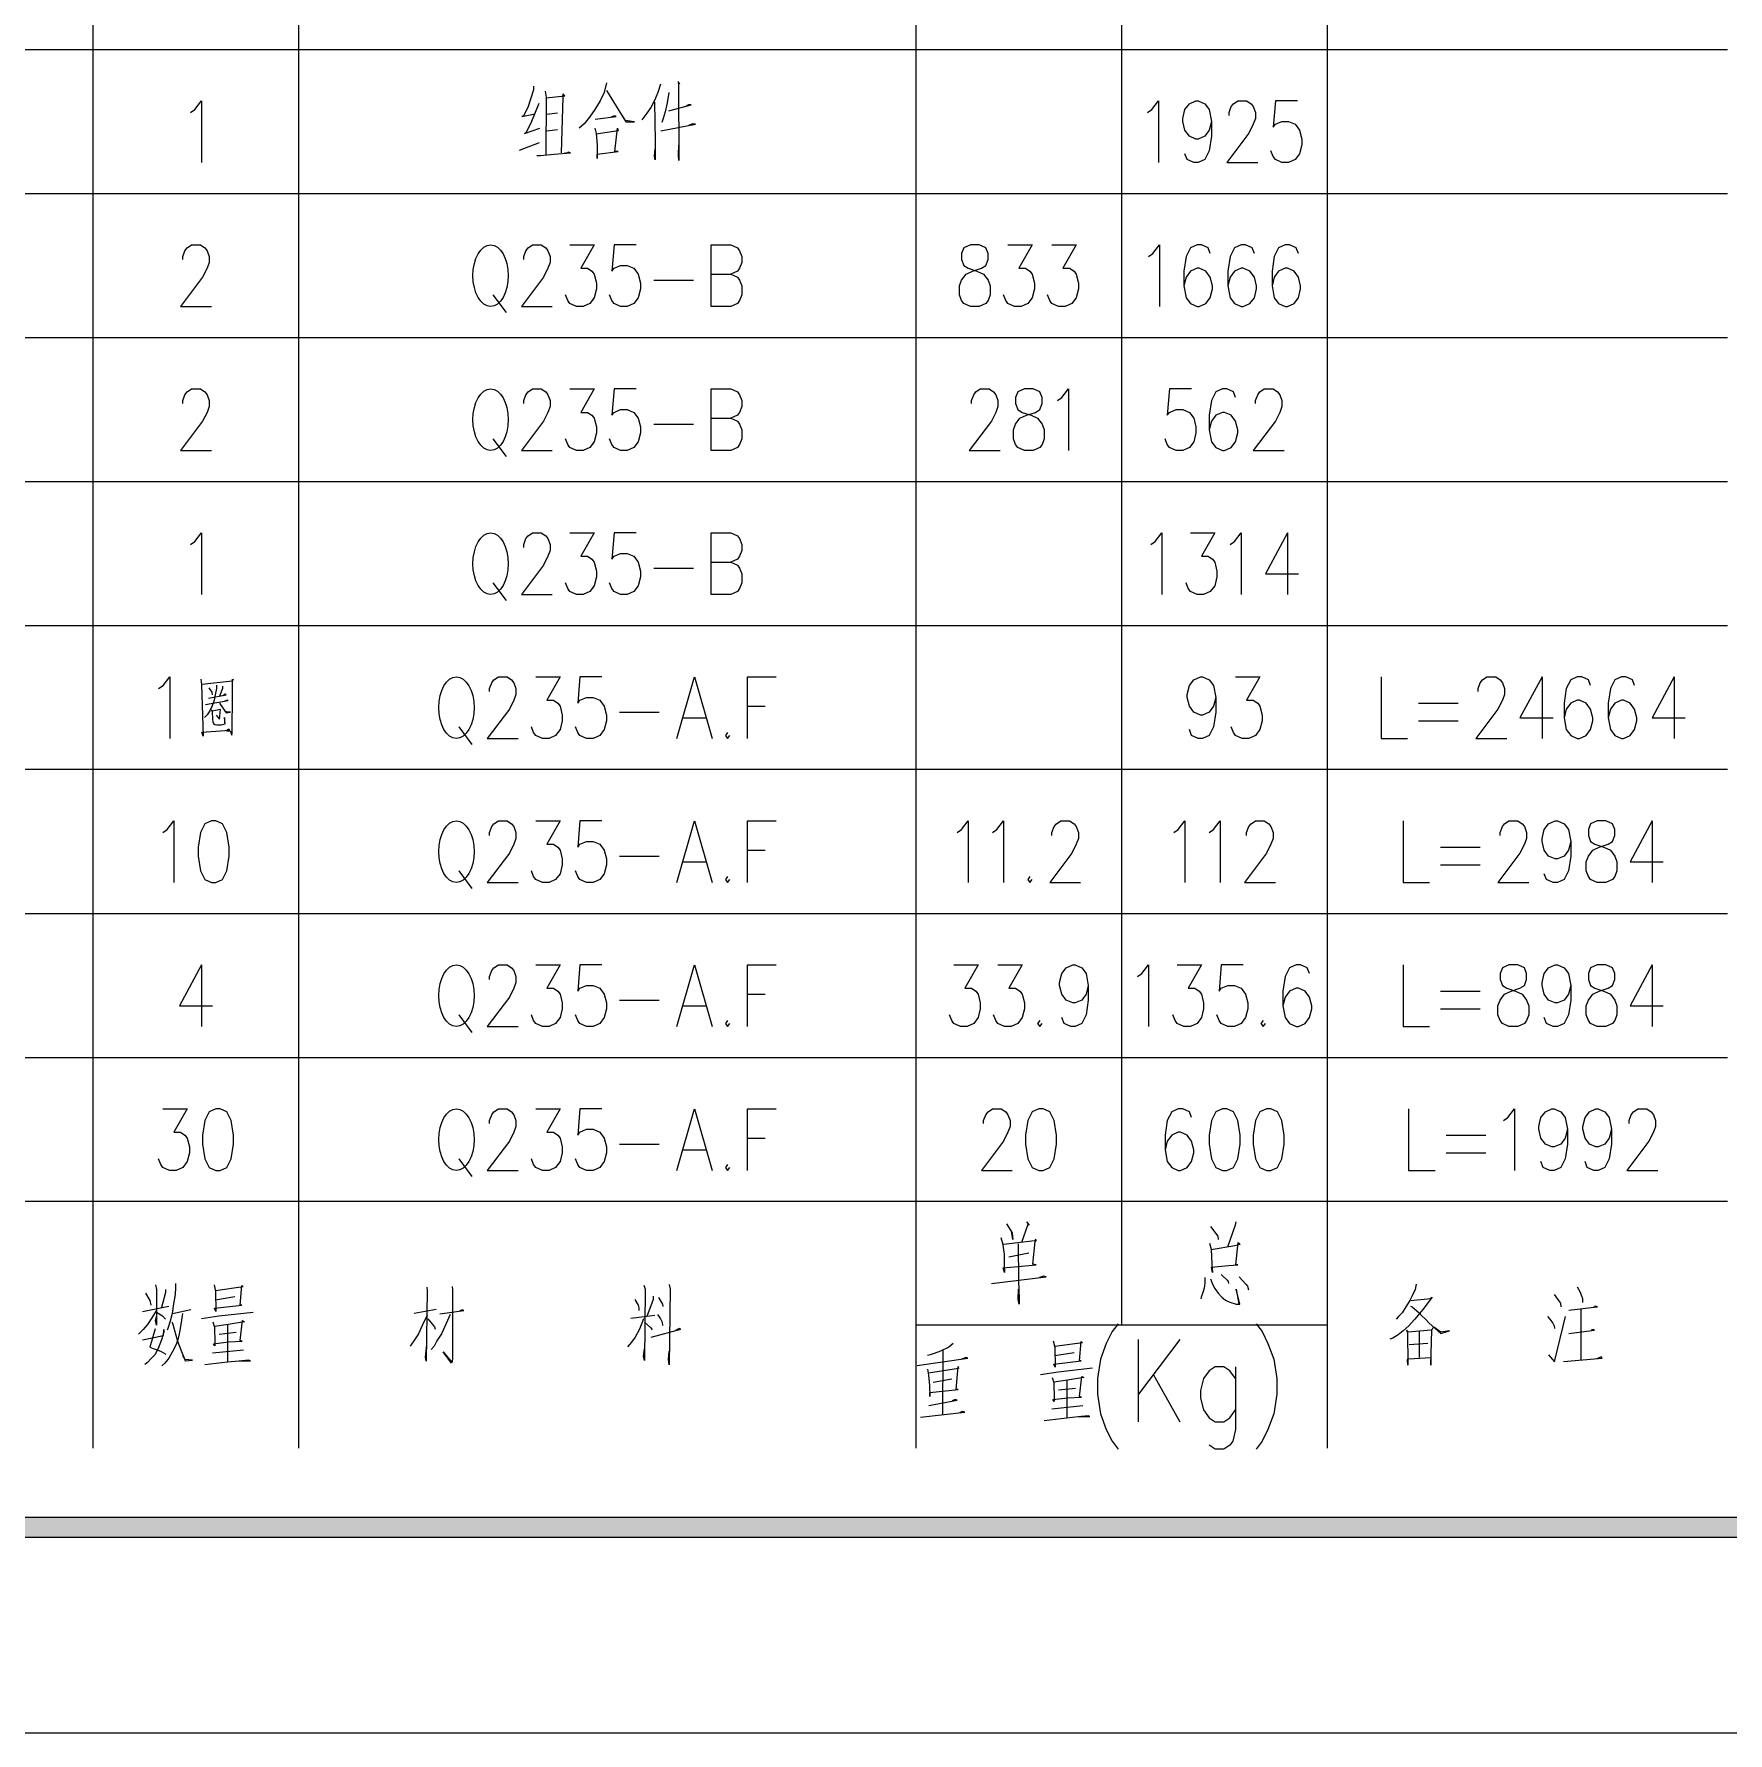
# Model space of a CAD drawing. Header units: millimetres. Extents: x 0 to 829, y 0 to 586.
# Drawn here: x 688.3 to 769.4, y 0 to 81.4 of the extents above; entities that cross this region are included whole.
import ezdxf

# ---------------------------------------------------------------- set-up
doc = ezdxf.new("R2010")
doc.units = ezdxf.units.MM

msp = doc.modelspace()

# ---------------------------------------------------------------- hatches: boundary and pattern name
h = msp.add_hatch(color=0)
h.dxf.hatch_style = 2
h.paths.add_polyline_path([(24.154694, 9.36625), (25.142472, 10.3505), (818.80075, 10.3505), (819.788528, 9.36625)])

# ---------------------------------------------------------------- linework, layer by layer
at = {"color": 0, "lineweight": 0}
for points in [[(0, 0), (0, 585.632278), (829.154778, 585.632278), (829.154778, 0)], [(733.125139, 71.328139), (732.811167, 71.187028), (732.705333, 70.904806), (732.705333, 70.622583), (732.811167, 70.343889), (733.019306, 70.202778), (733.442639, 70.061667), (733.760139, 69.920556), (733.971806, 69.638333), (734.077639, 69.356111), (734.077639, 68.932778), (733.971806, 68.654083), (733.865972, 68.512972), (733.548472, 68.371861), (733.125139, 68.371861), (732.811167, 68.512972), (732.705333, 68.654083), (732.5995, 68.932778), (732.5995, 69.356111), (732.705333, 69.638333), (732.917, 69.920556), (733.230972, 70.061667), (733.654306, 70.202778), (733.865972, 70.343889), (733.971806, 70.622583), (733.971806, 70.904806), (733.865972, 71.187028), (733.548472, 71.328139)], [(735.714528, 64.427806), (735.397028, 64.286694), (735.291194, 64.004472), (735.291194, 63.72225), (735.397028, 63.440028), (735.608694, 63.298917), (736.032028, 63.157806), (736.349528, 63.020222), (736.561194, 62.738), (736.667028, 62.455778), (736.667028, 62.032444), (736.561194, 61.750222), (736.455361, 61.609111), (736.137861, 61.468), (735.714528, 61.468), (735.397028, 61.609111), (735.291194, 61.750222), (735.185361, 62.032444), (735.185361, 62.455778), (735.291194, 62.738), (735.502861, 63.020222), (735.820361, 63.157806), (736.243694, 63.298917), (736.455361, 63.440028), (736.561194, 63.72225), (736.561194, 64.004472), (736.455361, 64.286694), (736.137861, 64.427806)], [(696.75375, 43.723278), (696.43625, 43.582167), (696.224583, 43.158833), (696.11875, 42.456806), (696.11875, 42.033472), (696.224583, 41.327917), (696.43625, 40.904583), (696.75375, 40.763472), (696.965417, 40.763472), (697.282917, 40.904583), (697.494583, 41.327917), (697.596889, 42.033472), (697.596889, 42.456806), (697.494583, 43.158833), (697.282917, 43.582167), (696.965417, 43.723278)], [(763.160639, 43.723278), (762.843139, 43.582167), (762.740833, 43.299944), (762.740833, 43.017722), (762.843139, 42.7355), (763.054806, 42.594389), (763.478139, 42.456806), (763.795639, 42.315694), (764.007306, 42.033472), (764.113139, 41.75125), (764.113139, 41.327917), (764.007306, 41.045694), (763.901472, 40.904583), (763.583972, 40.763472), (763.160639, 40.763472), (762.843139, 40.904583), (762.740833, 41.045694), (762.635, 41.327917), (762.635, 41.75125), (762.740833, 42.033472), (762.948972, 42.315694), (763.266472, 42.456806), (763.689806, 42.594389), (763.901472, 42.7355), (764.007306, 43.017722), (764.007306, 43.299944), (763.901472, 43.582167), (763.583972, 43.723278)], [(758.937889, 36.822944), (758.620389, 36.681833), (758.514556, 36.399611), (758.514556, 36.117389), (758.620389, 35.835167), (758.832056, 35.694056), (759.251861, 35.552944), (759.569361, 35.411833), (759.781028, 35.129611), (759.886861, 34.850917), (759.886861, 34.427583), (759.781028, 34.145361), (759.675194, 34.00425), (759.357694, 33.863139), (758.937889, 33.863139), (758.620389, 34.00425), (758.514556, 34.145361), (758.408722, 34.427583), (758.408722, 34.850917), (758.514556, 35.129611), (758.726222, 35.411833), (759.043722, 35.552944), (759.463528, 35.694056), (759.675194, 35.835167), (759.781028, 36.117389), (759.781028, 36.399611), (759.675194, 36.681833), (759.357694, 36.822944)], [(763.160639, 36.822944), (762.843139, 36.681833), (762.740833, 36.399611), (762.740833, 36.117389), (762.843139, 35.835167), (763.054806, 35.694056), (763.478139, 35.552944), (763.795639, 35.411833), (764.007306, 35.129611), (764.113139, 34.850917), (764.113139, 34.427583), (764.007306, 34.145361), (763.901472, 34.00425), (763.583972, 33.863139), (763.160639, 33.863139), (762.843139, 34.00425), (762.740833, 34.145361), (762.635, 34.427583), (762.635, 34.850917), (762.740833, 35.129611), (762.948972, 35.411833), (763.266472, 35.552944), (763.689806, 35.694056), (763.901472, 35.835167), (764.007306, 36.117389), (764.007306, 36.399611), (763.901472, 36.681833), (763.583972, 36.822944)], [(696.965417, 29.919083), (696.647917, 29.777972), (696.43625, 29.358167), (696.330417, 28.652611), (696.330417, 28.229278), (696.43625, 27.52725), (696.647917, 27.103917), (696.965417, 26.962806), (697.177083, 26.962806), (697.494583, 27.103917), (697.702722, 27.52725), (697.808556, 28.229278), (697.808556, 28.652611), (697.702722, 29.358167), (697.494583, 29.777972), (697.177083, 29.919083)], [(736.402444, 29.919083), (736.084944, 29.777972), (735.873278, 29.358167), (735.767444, 28.652611), (735.767444, 28.229278), (735.873278, 27.52725), (736.084944, 27.103917), (736.402444, 26.962806), (736.614111, 26.962806), (736.928083, 27.103917), (737.13975, 27.52725), (737.245583, 28.229278), (737.245583, 28.652611), (737.13975, 29.358167), (736.928083, 29.777972), (736.614111, 29.919083)], [(745.20425, 29.919083), (744.88675, 29.777972), (744.675083, 29.358167), (744.56925, 28.652611), (744.56925, 28.229278), (744.675083, 27.52725), (744.88675, 27.103917), (745.20425, 26.962806), (745.415917, 26.962806), (745.733417, 27.103917), (745.945083, 27.52725), (746.047389, 28.229278), (746.047389, 28.652611), (745.945083, 29.358167), (745.733417, 29.777972), (745.415917, 29.919083)], [(747.317389, 29.919083), (746.999889, 29.777972), (746.788222, 29.358167), (746.682389, 28.652611), (746.682389, 28.229278), (746.788222, 27.52725), (746.999889, 27.103917), (747.317389, 26.962806), (747.529056, 26.962806), (747.846556, 27.103917), (748.054694, 27.52725), (748.160528, 28.229278), (748.160528, 28.652611), (748.054694, 29.358167), (747.846556, 29.777972), (747.529056, 29.919083)], [(24.154694, 9.36625), (25.142472, 10.3505), (818.80075, 10.3505), (819.788528, 9.36625)]]:
    msp.add_lwpolyline(points, close=True, dxfattribs=at)
for points in [[(691.084611, 25.484667), (691.084611, 149.708306)], [(700.94475, 25.484667), (700.94475, 149.708306)], [(730.521639, 25.484667), (730.521639, 149.708306)], [(740.381778, 25.484667), (740.381778, 149.708306)], [(750.238389, 25.484667), (750.238389, 149.708306)], [(592.493806, 80.694389), (769.404806, 80.694389)], [(715.687333, 79.092778), (715.570917, 78.627111), (715.383944, 78.221417), (715.126417, 77.81925), (714.868889, 77.445306), (714.614889, 77.134861), (714.382056, 76.916139)], [(718.269667, 79.029278), (718.15325, 78.627111), (717.990972, 78.253167), (717.804, 77.910972), (717.617028, 77.632278), (717.479444, 77.445306), (717.384194, 77.321833)], [(719.109278, 79.15275), (719.179833, 79.029278), (719.133972, 79.092778), (719.155139, 75.363917), (719.133972, 75.646139), (719.155139, 76.111806)], [(695.748333, 77.667556), (695.96, 77.808667), (696.2775, 78.228472), (696.2775, 75.272194)], [(712.191306, 78.937556), (712.191306, 78.750583), (711.912611, 77.910972), (711.704472, 77.508806), (711.633917, 77.477056), (712.261861, 77.600528)], [(712.752222, 78.687083), (712.798083, 78.408389), (712.773389, 75.646139)], [(712.798083, 78.376639), (713.683556, 78.471889), (713.588306, 78.563611), (713.588306, 78.408389), (713.521278, 75.737861)], [(715.687333, 78.718833), (716.618667, 77.230111), (717.034944, 77.230111), (716.593972, 77.290083), (716.431694, 77.540556)], [(718.668306, 78.627111), (718.59775, 78.129694), (718.5025, 77.695778), (718.410778, 77.385333), (718.340222, 77.198361)], [(741.612972, 77.667556), (741.824639, 77.808667), (742.142139, 78.228472), (742.142139, 75.272194)], [(744.675083, 77.244222), (744.56925, 76.820889), (744.357583, 76.538667), (744.043611, 76.397556), (743.937778, 76.397556), (743.620278, 76.538667), (743.408611, 76.820889), (743.302778, 77.244222), (743.302778, 77.385333), (743.408611, 77.808667), (743.620278, 78.087361), (743.937778, 78.228472), (744.043611, 78.228472), (744.357583, 78.087361), (744.56925, 77.808667), (744.675083, 77.244222), (744.675083, 76.538667), (744.56925, 75.836639), (744.357583, 75.413306), (744.043611, 75.272194), (743.831944, 75.272194), (743.514444, 75.413306), (743.408611, 75.695528)], [(745.52175, 77.526444), (745.52175, 77.667556), (745.627583, 77.949778), (745.733417, 78.087361), (745.945083, 78.228472), (746.364889, 78.228472), (746.576556, 78.087361), (746.682389, 77.949778), (746.788222, 77.667556), (746.788222, 77.385333), (746.682389, 77.103111), (746.470722, 76.679778), (745.415917, 75.272194), (746.894056, 75.272194)], [(748.795528, 78.228472), (747.740722, 78.228472), (747.634889, 76.962), (747.740722, 77.103111), (748.054694, 77.244222), (748.372194, 77.244222), (748.689694, 77.103111), (748.901361, 76.820889), (749.007194, 76.397556), (749.007194, 76.118861), (748.901361, 75.695528), (748.689694, 75.413306), (748.372194, 75.272194), (748.054694, 75.272194), (747.740722, 75.413306), (747.634889, 75.554417), (747.529056, 75.836639)], [(712.448833, 78.097944), (712.053722, 77.166611), (711.820889, 76.700944), (711.750333, 76.669194), (712.494694, 76.916139)], [(713.334306, 77.632278), (712.822778, 77.568778)], [(715.151111, 77.353583), (716.153, 77.477056), (716.082444, 77.508806), (715.895472, 77.445306)], [(717.990972, 78.161444), (718.015667, 76.29525), (718.015667, 75.769611), (718.015667, 75.395667), (717.990972, 75.582639), (718.015667, 75.924833)], [(718.668306, 77.75575), (719.737222, 78.034444), (719.620806, 78.034444), (719.433833, 77.942722)], [(712.822778, 76.792667), (713.334306, 76.856167)], [(715.126417, 76.916139), (715.196972, 76.669194), (715.242833, 76.111806), (715.242833, 75.459167), (715.242833, 75.674361), (716.244722, 75.801361), (716.082444, 75.801361), (716.220028, 76.916139), (716.244722, 76.792667), (715.196972, 76.637444)], [(718.294361, 76.792667), (719.948889, 77.103111), (719.832472, 77.134861), (719.620806, 77.043139)], [(711.5175, 75.861333), (712.47, 76.235278)], [(712.353583, 75.614389), (712.519389, 75.614389), (713.172028, 75.674361), (713.96225, 75.737861), (713.845833, 75.769611), (713.821139, 75.737861), (713.658861, 75.706111)], [(592.493806, 73.794056), (769.404806, 73.794056)], [(695.381444, 70.622583), (695.381444, 70.763694), (695.487278, 71.045917), (695.593111, 71.187028), (695.80125, 71.328139), (696.224583, 71.328139), (696.43625, 71.187028), (696.542083, 71.045917), (696.647917, 70.763694), (696.647917, 70.485), (696.542083, 70.202778), (696.330417, 69.779444), (695.275611, 68.371861), (696.75375, 68.371861)], [(711.718583, 70.622583), (711.718583, 70.763694), (711.824417, 71.045917), (711.93025, 71.187028), (712.141917, 71.328139), (712.561722, 71.328139), (712.773389, 71.187028), (712.879222, 71.045917), (712.985056, 70.763694), (712.985056, 70.485), (712.879222, 70.202778), (712.667556, 69.779444), (711.61275, 68.371861), (713.090889, 68.371861)], [(713.937556, 71.328139), (715.098194, 71.328139), (714.463194, 70.202778), (714.780694, 70.202778), (714.992361, 70.061667), (715.098194, 69.920556), (715.204028, 69.497222), (715.204028, 69.215), (715.098194, 68.791667), (714.886528, 68.512972), (714.569028, 68.371861), (714.255056, 68.371861), (713.937556, 68.512972), (713.831722, 68.654083), (713.725889, 68.932778)], [(717.1055, 71.328139), (716.050694, 71.328139), (715.944861, 70.061667), (716.050694, 70.202778), (716.364667, 70.343889), (716.682167, 70.343889), (716.999667, 70.202778), (717.211333, 69.920556), (717.317167, 69.497222), (717.317167, 69.215), (717.211333, 68.791667), (716.999667, 68.512972), (716.682167, 68.371861), (716.364667, 68.371861), (716.050694, 68.512972), (715.944861, 68.654083), (715.839028, 68.932778)], [(720.696778, 68.371861), (720.696778, 71.328139), (721.649278, 71.328139), (721.96325, 71.187028), (722.069083, 71.045917), (722.174917, 70.763694), (722.174917, 70.485), (722.069083, 70.202778), (721.96325, 70.061667), (721.649278, 69.920556)], [(734.920778, 71.328139), (736.084944, 71.328139), (735.449944, 70.202778), (735.767444, 70.202778), (735.979111, 70.061667), (736.084944, 69.920556), (736.190778, 69.497222), (736.190778, 69.215), (736.084944, 68.791667), (735.873278, 68.512972), (735.555778, 68.371861), (735.238278, 68.371861), (734.920778, 68.512972), (734.818472, 68.654083), (734.712639, 68.932778)], [(737.033917, 71.328139), (738.198083, 71.328139), (737.563083, 70.202778), (737.880583, 70.202778), (738.09225, 70.061667), (738.198083, 69.920556), (738.303917, 69.497222), (738.303917, 69.215), (738.198083, 68.791667), (737.986417, 68.512972), (737.668917, 68.371861), (737.351417, 68.371861), (737.033917, 68.512972), (736.928083, 68.654083), (736.82225, 68.932778)], [(741.665889, 70.763694), (741.877556, 70.904806), (742.195056, 71.328139), (742.195056, 68.371861)], [(744.622167, 70.904806), (744.516333, 71.187028), (744.198833, 71.328139), (743.990694, 71.328139), (743.673194, 71.187028), (743.461528, 70.763694), (743.355694, 70.061667), (743.355694, 69.356111), (743.461528, 68.791667), (743.673194, 68.512972), (743.990694, 68.371861), (744.096528, 68.371861), (744.4105, 68.512972), (744.622167, 68.791667), (744.728, 69.215), (744.728, 69.356111), (744.622167, 69.779444), (744.4105, 70.061667), (744.096528, 70.202778), (743.990694, 70.202778), (743.673194, 70.061667), (743.461528, 69.779444), (743.355694, 69.356111)], [(746.735306, 70.904806), (746.629472, 71.187028), (746.311972, 71.328139), (746.100306, 71.328139), (745.786333, 71.187028), (745.574667, 70.763694), (745.468833, 70.061667), (745.468833, 69.356111), (745.574667, 68.791667), (745.786333, 68.512972), (746.100306, 68.371861), (746.206139, 68.371861), (746.523639, 68.512972), (746.735306, 68.791667), (746.841139, 69.215), (746.841139, 69.356111), (746.735306, 69.779444), (746.523639, 70.061667), (746.206139, 70.202778), (746.100306, 70.202778), (745.786333, 70.061667), (745.574667, 69.779444), (745.468833, 69.356111)], [(748.848444, 70.904806), (748.742611, 71.187028), (748.425111, 71.328139), (748.213444, 71.328139), (747.895944, 71.187028), (747.687806, 70.763694), (747.581972, 70.061667), (747.581972, 69.356111), (747.687806, 68.791667), (747.895944, 68.512972), (748.213444, 68.371861), (748.319278, 68.371861), (748.636778, 68.512972), (748.848444, 68.791667), (748.954278, 69.215), (748.954278, 69.356111), (748.848444, 69.779444), (748.636778, 70.061667), (748.319278, 70.202778), (748.213444, 70.202778), (747.895944, 70.061667), (747.687806, 69.779444), (747.581972, 69.356111)], [(717.952167, 69.638333), (719.853639, 69.638333)], [(720.696778, 69.920556), (721.649278, 69.920556), (721.96325, 69.779444), (722.069083, 69.638333), (722.174917, 69.356111), (722.174917, 68.932778), (722.069083, 68.654083), (721.96325, 68.512972), (721.649278, 68.371861), (720.696778, 68.371861)], [(710.240444, 68.932778), (710.871917, 68.089639)], [(592.493806, 66.890194), (769.404806, 66.890194)], [(695.381444, 63.72225), (695.381444, 63.863361), (695.487278, 64.145583), (695.593111, 64.286694), (695.80125, 64.427806), (696.224583, 64.427806), (696.43625, 64.286694), (696.542083, 64.145583), (696.647917, 63.863361), (696.647917, 63.581139), (696.542083, 63.298917), (696.330417, 62.879111), (695.275611, 61.468), (696.75375, 61.468)], [(711.718583, 63.72225), (711.718583, 63.863361), (711.824417, 64.145583), (711.93025, 64.286694), (712.141917, 64.427806), (712.561722, 64.427806), (712.773389, 64.286694), (712.879222, 64.145583), (712.985056, 63.863361), (712.985056, 63.581139), (712.879222, 63.298917), (712.667556, 62.879111), (711.61275, 61.468), (713.090889, 61.468)], [(713.937556, 64.427806), (715.098194, 64.427806), (714.463194, 63.298917), (714.780694, 63.298917), (714.992361, 63.157806), (715.098194, 63.020222), (715.204028, 62.596889), (715.204028, 62.314667), (715.098194, 61.891333), (714.886528, 61.609111), (714.569028, 61.468), (714.255056, 61.468), (713.937556, 61.609111), (713.831722, 61.750222), (713.725889, 62.032444)], [(717.1055, 64.427806), (716.050694, 64.427806), (715.944861, 63.157806), (716.050694, 63.298917), (716.364667, 63.440028), (716.682167, 63.440028), (716.999667, 63.298917), (717.211333, 63.020222), (717.317167, 62.596889), (717.317167, 62.314667), (717.211333, 61.891333), (716.999667, 61.609111), (716.682167, 61.468), (716.364667, 61.468), (716.050694, 61.609111), (715.944861, 61.750222), (715.839028, 62.032444)], [(720.696778, 61.468), (720.696778, 64.427806), (721.649278, 64.427806), (721.96325, 64.286694), (722.069083, 64.145583), (722.174917, 63.863361), (722.174917, 63.581139), (722.069083, 63.298917), (721.96325, 63.157806), (721.649278, 63.020222)], [(733.178056, 63.72225), (733.178056, 63.863361), (733.283889, 64.145583), (733.389722, 64.286694), (733.601389, 64.427806), (734.024722, 64.427806), (734.236389, 64.286694), (734.342222, 64.145583), (734.448056, 63.863361), (734.448056, 63.581139), (734.342222, 63.298917), (734.130556, 62.879111), (733.072222, 61.468), (734.553889, 61.468)], [(737.2985, 63.863361), (737.510167, 64.004472), (737.827667, 64.427806), (737.827667, 61.468)], [(743.726111, 64.427806), (742.667778, 64.427806), (742.561944, 63.157806), (742.667778, 63.298917), (742.985278, 63.440028), (743.302778, 63.440028), (743.620278, 63.298917), (743.831944, 63.020222), (743.937778, 62.596889), (743.937778, 62.314667), (743.831944, 61.891333), (743.620278, 61.609111), (743.302778, 61.468), (742.985278, 61.468), (742.667778, 61.609111), (742.561944, 61.750222), (742.456111, 62.032444)], [(745.83925, 64.004472), (745.733417, 64.286694), (745.415917, 64.427806), (745.20425, 64.427806), (744.88675, 64.286694), (744.675083, 63.863361), (744.56925, 63.157806), (744.56925, 62.455778), (744.675083, 61.891333), (744.88675, 61.609111), (745.20425, 61.468), (745.310083, 61.468), (745.627583, 61.609111), (745.83925, 61.891333), (745.945083, 62.314667), (745.945083, 62.455778), (745.83925, 62.879111), (745.627583, 63.157806), (745.310083, 63.298917), (745.20425, 63.298917), (744.88675, 63.157806), (744.675083, 62.879111), (744.56925, 62.455778)], [(746.788222, 63.72225), (746.788222, 63.863361), (746.894056, 64.145583), (746.999889, 64.286694), (747.211556, 64.427806), (747.634889, 64.427806), (747.846556, 64.286694), (747.948861, 64.145583), (748.054694, 63.863361), (748.054694, 63.581139), (747.948861, 63.298917), (747.740722, 62.879111), (746.682389, 61.468), (748.160528, 61.468)], [(717.952167, 62.738), (719.853639, 62.738)], [(720.696778, 63.020222), (721.649278, 63.020222), (721.96325, 62.879111), (722.069083, 62.738), (722.174917, 62.455778), (722.174917, 62.032444), (722.069083, 61.750222), (721.96325, 61.609111), (721.649278, 61.468), (720.696778, 61.468)], [(710.240444, 62.032444), (710.871917, 61.189306)], [(592.493806, 59.989861), (769.404806, 59.989861)], [(695.748333, 56.963028), (695.96, 57.104139), (696.2775, 57.523944), (696.2775, 54.567667)], [(711.718583, 56.821917), (711.718583, 56.963028), (711.824417, 57.24525), (711.93025, 57.386361), (712.141917, 57.523944), (712.561722, 57.523944), (712.773389, 57.386361), (712.879222, 57.24525), (712.985056, 56.963028), (712.985056, 56.680806), (712.879222, 56.398583), (712.667556, 55.97525), (711.61275, 54.567667), (713.090889, 54.567667)], [(713.937556, 57.523944), (715.098194, 57.523944), (714.463194, 56.398583), (714.780694, 56.398583), (714.992361, 56.257472), (715.098194, 56.116361), (715.204028, 55.693028), (715.204028, 55.414333), (715.098194, 54.991), (714.886528, 54.708778), (714.569028, 54.567667), (714.255056, 54.567667), (713.937556, 54.708778), (713.831722, 54.849889), (713.725889, 55.132111)], [(717.1055, 57.523944), (716.050694, 57.523944), (715.944861, 56.257472), (716.050694, 56.398583), (716.364667, 56.539694), (716.682167, 56.539694), (716.999667, 56.398583), (717.211333, 56.116361), (717.317167, 55.693028), (717.317167, 55.414333), (717.211333, 54.991), (716.999667, 54.708778), (716.682167, 54.567667), (716.364667, 54.567667), (716.050694, 54.708778), (715.944861, 54.849889), (715.839028, 55.132111)], [(720.696778, 54.567667), (720.696778, 57.523944), (721.649278, 57.523944), (721.96325, 57.386361), (722.069083, 57.24525), (722.174917, 56.963028), (722.174917, 56.680806), (722.069083, 56.398583), (721.96325, 56.257472), (721.649278, 56.116361)], [(741.771722, 56.963028), (741.983389, 57.104139), (742.297361, 57.523944), (742.297361, 54.567667)], [(743.673194, 57.523944), (744.833833, 57.523944), (744.198833, 56.398583), (744.516333, 56.398583), (744.728, 56.257472), (744.833833, 56.116361), (744.939667, 55.693028), (744.939667, 55.414333), (744.833833, 54.991), (744.622167, 54.708778), (744.304667, 54.567667), (743.990694, 54.567667), (743.673194, 54.708778), (743.567361, 54.849889), (743.461528, 55.132111)], [(745.574667, 56.963028), (745.786333, 57.104139), (746.100306, 57.523944), (746.100306, 54.567667)], [(748.319278, 57.523944), (747.264472, 55.555444), (748.848444, 55.555444)], [(748.319278, 57.523944), (748.319278, 54.567667)], [(717.952167, 55.834139), (719.853639, 55.834139)], [(720.696778, 56.116361), (721.649278, 56.116361), (721.96325, 55.97525), (722.069083, 55.834139), (722.174917, 55.555444), (722.174917, 55.132111), (722.069083, 54.849889), (721.96325, 54.708778), (721.649278, 54.567667), (720.696778, 54.567667)], [(710.240444, 55.132111), (710.871917, 54.285444)], [(592.493806, 53.089528), (769.404806, 53.089528)], [(694.224333, 50.059167), (694.436, 50.200278), (694.7535, 50.623611), (694.7535, 47.667333)], [(696.249278, 50.507194), (696.281028, 50.253194), (696.351583, 47.78375), (696.298667, 47.970722), (697.628639, 48.062444), (697.593361, 48.108306), (697.469889, 48.03775), (697.646278, 48.03775), (697.730944, 47.829611), (697.748583, 47.946028), (697.748583, 48.224722), (697.766222, 49.53), (697.766222, 50.507194), (697.8015, 50.461333), (697.748583, 50.415472), (696.298667, 50.253194)], [(710.081694, 49.921583), (710.081694, 50.059167), (710.187528, 50.341389), (710.293361, 50.4825), (710.505028, 50.623611), (710.924833, 50.623611), (711.1365, 50.4825), (711.242333, 50.341389), (711.348167, 50.059167), (711.348167, 49.780472), (711.242333, 49.49825), (711.030667, 49.074917), (709.975861, 47.667333), (711.454, 47.667333)], [(712.300667, 50.623611), (713.461306, 50.623611), (712.826306, 49.49825), (713.143806, 49.49825), (713.355472, 49.357139), (713.461306, 49.216028), (713.567139, 48.792694), (713.567139, 48.510472), (713.461306, 48.090667), (713.249639, 47.808444), (712.932139, 47.667333), (712.614639, 47.667333), (712.300667, 47.808444), (712.194833, 47.949556), (712.089, 48.22825)], [(715.468611, 50.623611), (714.410278, 50.623611), (714.307972, 49.357139), (714.410278, 49.49825), (714.727778, 49.639361), (715.045278, 49.639361), (715.362778, 49.49825), (715.574444, 49.216028), (715.680278, 48.792694), (715.680278, 48.510472), (715.574444, 48.090667), (715.362778, 47.808444), (715.045278, 47.667333), (714.727778, 47.667333), (714.410278, 47.808444), (714.307972, 47.949556), (714.202139, 48.22825)], [(719.059889, 47.667333), (719.903028, 50.623611), (720.749694, 47.667333)], [(722.4395, 47.667333), (722.4395, 50.623611), (723.811806, 50.623611)], [(744.88675, 49.639361), (744.780917, 49.216028), (744.56925, 48.933806), (744.25175, 48.792694), (744.149444, 48.792694), (743.831944, 48.933806), (743.620278, 49.216028), (743.514444, 49.639361), (743.514444, 49.780472), (743.620278, 50.200278), (743.831944, 50.4825), (744.149444, 50.623611), (744.25175, 50.623611), (744.56925, 50.4825), (744.780917, 50.200278), (744.88675, 49.639361), (744.88675, 48.933806), (744.780917, 48.22825), (744.56925, 47.808444), (744.25175, 47.667333), (744.043611, 47.667333), (743.726111, 47.808444), (743.620278, 48.090667)], [(745.83925, 50.623611), (746.999889, 50.623611), (746.364889, 49.49825), (746.682389, 49.49825), (746.894056, 49.357139), (746.999889, 49.216028), (747.105722, 48.792694), (747.105722, 48.510472), (746.999889, 48.090667), (746.788222, 47.808444), (746.470722, 47.667333), (746.153222, 47.667333), (745.83925, 47.808444), (745.733417, 47.949556), (745.627583, 48.22825)], [(752.810139, 50.623611), (752.810139, 47.667333), (754.076611, 47.667333)], [(757.456222, 49.921583), (757.456222, 50.059167), (757.562056, 50.341389), (757.667889, 50.4825), (757.879556, 50.623611), (758.302889, 50.623611), (758.514556, 50.4825), (758.620389, 50.341389), (758.726222, 50.059167), (758.726222, 49.780472), (758.620389, 49.49825), (758.408722, 49.074917), (757.350389, 47.667333), (758.832056, 47.667333)], [(760.521861, 50.623611), (759.463528, 48.651583), (761.0475, 48.651583)], [(760.521861, 50.623611), (760.521861, 47.667333)], [(762.843139, 50.200278), (762.740833, 50.4825), (762.423333, 50.623611), (762.211667, 50.623611), (761.894167, 50.4825), (761.6825, 50.059167), (761.576667, 49.357139), (761.576667, 48.651583), (761.6825, 48.090667), (761.894167, 47.808444), (762.211667, 47.667333), (762.3175, 47.667333), (762.635, 47.808444), (762.843139, 48.090667), (762.948972, 48.510472), (762.948972, 48.651583), (762.843139, 49.074917), (762.635, 49.357139), (762.3175, 49.49825), (762.211667, 49.49825), (761.894167, 49.357139), (761.6825, 49.074917), (761.576667, 48.651583)], [(764.956278, 50.200278), (764.850444, 50.4825), (764.536472, 50.623611), (764.324806, 50.623611), (764.007306, 50.4825), (763.795639, 50.059167), (763.689806, 49.357139), (763.689806, 48.651583), (763.795639, 48.090667), (764.007306, 47.808444), (764.324806, 47.667333), (764.430639, 47.667333), (764.744611, 47.808444), (764.956278, 48.090667), (765.062111, 48.510472), (765.062111, 48.651583), (764.956278, 49.074917), (764.744611, 49.357139), (764.430639, 49.49825), (764.324806, 49.49825), (764.007306, 49.357139), (763.795639, 49.074917), (763.689806, 48.651583)], [(766.85775, 50.623611), (765.802944, 48.651583), (767.386917, 48.651583)], [(766.85775, 50.623611), (766.85775, 47.667333)], [(696.997167, 50.2285), (696.997167, 50.066222), (696.930139, 49.762833), (696.877222, 49.505306), (696.789028, 49.226611), (696.683194, 48.993778), (696.545611, 48.806806), (696.422139, 48.669222)], [(696.616167, 49.600556), (697.45225, 49.762833), (697.416972, 49.787528), (697.314667, 49.716972)], [(696.630278, 50.087389), (696.771389, 49.87925), (696.789028, 49.762833)], [(697.279389, 50.182639), (697.279389, 50.066222), (697.138278, 49.692278)], [(696.475056, 49.297167), (697.558083, 49.484139), (697.505167, 49.505306), (697.364056, 49.43475)], [(696.983056, 48.785639), (697.138278, 48.598667), (697.155917, 48.73625), (697.191194, 49.064333), (696.789028, 48.969083), (696.75375, 49.039639), (696.789028, 48.947917), (696.806667, 48.598667), (696.824306, 48.457556), (696.859583, 48.387), (696.9125, 48.341139), (697.014806, 48.319972), (697.226472, 48.319972), (697.416972, 48.365833), (697.381694, 48.669222), (697.381694, 48.411694)], [(697.138278, 49.367722), (697.45225, 48.902056), (697.663917, 48.923222), (697.469889, 48.947917), (697.381694, 48.993778)], [(716.31175, 48.933806), (718.213222, 48.933806)], [(722.4395, 49.216028), (723.286167, 49.216028)], [(754.605778, 49.357139), (756.50725, 49.357139)], [(708.603556, 48.22825), (709.235028, 47.385111)], [(719.377389, 48.651583), (720.432194, 48.651583)], [(754.605778, 48.510472), (756.50725, 48.510472)], [(721.490528, 47.949556), (721.384694, 47.808444), (721.490528, 47.667333), (721.596361, 47.808444)], [(592.493806, 46.189194), (769.404806, 46.189194)], [(694.428944, 43.158833), (694.640611, 43.299944), (694.958111, 43.723278), (694.958111, 40.763472)], [(710.081694, 43.017722), (710.081694, 43.158833), (710.187528, 43.441056), (710.293361, 43.582167), (710.505028, 43.723278), (710.924833, 43.723278), (711.1365, 43.582167), (711.242333, 43.441056), (711.348167, 43.158833), (711.348167, 42.876611), (711.242333, 42.594389), (711.030667, 42.174583), (709.975861, 40.763472), (711.454, 40.763472)], [(712.300667, 43.723278), (713.461306, 43.723278), (712.826306, 42.594389), (713.143806, 42.594389), (713.355472, 42.456806), (713.461306, 42.315694), (713.567139, 41.892361), (713.567139, 41.610139), (713.461306, 41.186806), (713.249639, 40.904583), (712.932139, 40.763472), (712.614639, 40.763472), (712.300667, 40.904583), (712.194833, 41.045694), (712.089, 41.327917)], [(715.468611, 43.723278), (714.410278, 43.723278), (714.307972, 42.456806), (714.410278, 42.594389), (714.727778, 42.7355), (715.045278, 42.7355), (715.362778, 42.594389), (715.574444, 42.315694), (715.680278, 41.892361), (715.680278, 41.610139), (715.574444, 41.186806), (715.362778, 40.904583), (715.045278, 40.763472), (714.727778, 40.763472), (714.410278, 40.904583), (714.307972, 41.045694), (714.202139, 41.327917)], [(719.059889, 40.763472), (719.903028, 43.723278), (720.749694, 40.763472)], [(722.4395, 40.763472), (722.4395, 43.723278), (723.811806, 43.723278)], [(732.493667, 43.158833), (732.705333, 43.299944), (733.019306, 43.723278), (733.019306, 40.763472)], [(734.183472, 43.158833), (734.395139, 43.299944), (734.712639, 43.723278), (734.712639, 40.763472)], [(737.033917, 43.017722), (737.033917, 43.158833), (737.13975, 43.441056), (737.245583, 43.582167), (737.45725, 43.723278), (737.880583, 43.723278), (738.09225, 43.582167), (738.198083, 43.441056), (738.303917, 43.158833), (738.303917, 42.876611), (738.198083, 42.594389), (737.986417, 42.174583), (736.928083, 40.763472), (738.40975, 40.763472)], [(742.879444, 43.158833), (743.091111, 43.299944), (743.408611, 43.723278), (743.408611, 40.763472)], [(744.56925, 43.158833), (744.780917, 43.299944), (745.098417, 43.723278), (745.098417, 40.763472)], [(746.364889, 43.017722), (746.364889, 43.158833), (746.470722, 43.441056), (746.576556, 43.582167), (746.788222, 43.723278), (747.211556, 43.723278), (747.423222, 43.582167), (747.529056, 43.441056), (747.634889, 43.158833), (747.634889, 42.876611), (747.529056, 42.594389), (747.317389, 42.174583), (746.259056, 40.763472), (747.740722, 40.763472)], [(753.864944, 43.723278), (753.864944, 40.763472), (755.134944, 40.763472)], [(758.514556, 43.017722), (758.514556, 43.158833), (758.620389, 43.441056), (758.726222, 43.582167), (758.937889, 43.723278), (759.357694, 43.723278), (759.569361, 43.582167), (759.675194, 43.441056), (759.781028, 43.158833), (759.781028, 42.876611), (759.675194, 42.594389), (759.463528, 42.174583), (758.408722, 40.763472), (759.886861, 40.763472)], [(761.894167, 42.7355), (761.788333, 42.315694), (761.576667, 42.033472), (761.259167, 41.892361), (761.153333, 41.892361), (760.839361, 42.033472), (760.627694, 42.315694), (760.521861, 42.7355), (760.521861, 42.876611), (760.627694, 43.299944), (760.839361, 43.582167), (761.153333, 43.723278), (761.259167, 43.723278), (761.576667, 43.582167), (761.788333, 43.299944), (761.894167, 42.7355), (761.894167, 42.033472), (761.788333, 41.327917), (761.576667, 40.904583), (761.259167, 40.763472), (761.0475, 40.763472), (760.733528, 40.904583), (760.627694, 41.186806)], [(765.802944, 43.723278), (764.744611, 41.75125), (766.332111, 41.75125)], [(765.802944, 43.723278), (765.802944, 40.763472)], [(755.660583, 42.456806), (757.562056, 42.456806)], [(716.31175, 42.033472), (718.213222, 42.033472)], [(719.377389, 41.75125), (720.432194, 41.75125)], [(722.4395, 42.315694), (723.286167, 42.315694)], [(755.660583, 41.610139), (757.562056, 41.610139)], [(708.603556, 41.327917), (709.235028, 40.484778)], [(721.490528, 41.045694), (721.384694, 40.904583), (721.490528, 40.763472), (721.596361, 40.904583)], [(735.979111, 41.045694), (735.873278, 40.904583), (735.979111, 40.763472), (736.084944, 40.904583)], [(592.493806, 39.285333), (769.404806, 39.285333)], [(696.2775, 36.822944), (695.222694, 34.850917), (696.806667, 34.850917)], [(696.2775, 36.822944), (696.2775, 33.863139)], [(710.081694, 36.117389), (710.081694, 36.2585), (710.187528, 36.540722), (710.293361, 36.681833), (710.505028, 36.822944), (710.924833, 36.822944), (711.1365, 36.681833), (711.242333, 36.540722), (711.348167, 36.2585), (711.348167, 35.976278), (711.242333, 35.694056), (711.030667, 35.270722), (709.975861, 33.863139), (711.454, 33.863139)], [(712.300667, 36.822944), (713.461306, 36.822944), (712.826306, 35.694056), (713.143806, 35.694056), (713.355472, 35.552944), (713.461306, 35.411833), (713.567139, 34.992028), (713.567139, 34.709806), (713.461306, 34.286472), (713.249639, 34.00425), (712.932139, 33.863139), (712.614639, 33.863139), (712.300667, 34.00425), (712.194833, 34.145361), (712.089, 34.427583)], [(715.468611, 36.822944), (714.410278, 36.822944), (714.307972, 35.552944), (714.410278, 35.694056), (714.727778, 35.835167), (715.045278, 35.835167), (715.362778, 35.694056), (715.574444, 35.411833), (715.680278, 34.992028), (715.680278, 34.709806), (715.574444, 34.286472), (715.362778, 34.00425), (715.045278, 33.863139), (714.727778, 33.863139), (714.410278, 34.00425), (714.307972, 34.145361), (714.202139, 34.427583)], [(719.059889, 33.863139), (719.903028, 36.822944), (720.749694, 33.863139)], [(722.4395, 33.863139), (722.4395, 36.822944), (723.811806, 36.822944)], [(732.334917, 36.822944), (733.495556, 36.822944), (732.864083, 35.694056), (733.178056, 35.694056), (733.389722, 35.552944), (733.495556, 35.411833), (733.601389, 34.992028), (733.601389, 34.709806), (733.495556, 34.286472), (733.283889, 34.00425), (732.966389, 33.863139), (732.652417, 33.863139), (732.334917, 34.00425), (732.229083, 34.145361), (732.12325, 34.427583)], [(734.448056, 36.822944), (735.608694, 36.822944), (734.973694, 35.694056), (735.291194, 35.694056), (735.502861, 35.552944), (735.608694, 35.411833), (735.714528, 34.992028), (735.714528, 34.709806), (735.608694, 34.286472), (735.397028, 34.00425), (735.079528, 33.863139), (734.765556, 33.863139), (734.448056, 34.00425), (734.342222, 34.145361), (734.236389, 34.427583)], [(738.776639, 35.835167), (738.670806, 35.411833), (738.462667, 35.129611), (738.145167, 34.992028), (738.039333, 34.992028), (737.721833, 35.129611), (737.510167, 35.411833), (737.404333, 35.835167), (737.404333, 35.976278), (737.510167, 36.399611), (737.721833, 36.681833), (738.039333, 36.822944), (738.145167, 36.822944), (738.462667, 36.681833), (738.670806, 36.399611), (738.776639, 35.835167), (738.776639, 35.129611), (738.670806, 34.427583), (738.462667, 34.00425), (738.145167, 33.863139), (737.9335, 33.863139), (737.616, 34.00425), (737.510167, 34.286472)], [(741.136722, 36.2585), (741.348389, 36.399611), (741.665889, 36.822944), (741.665889, 33.863139)], [(743.038194, 36.822944), (744.198833, 36.822944), (743.567361, 35.694056), (743.884861, 35.694056), (744.096528, 35.552944), (744.198833, 35.411833), (744.304667, 34.992028), (744.304667, 34.709806), (744.198833, 34.286472), (743.990694, 34.00425), (743.673194, 33.863139), (743.355694, 33.863139), (743.038194, 34.00425), (742.932361, 34.145361), (742.826528, 34.427583)], [(746.206139, 36.822944), (745.151333, 36.822944), (745.0455, 35.552944), (745.151333, 35.694056), (745.468833, 35.835167), (745.786333, 35.835167), (746.100306, 35.694056), (746.311972, 35.411833), (746.417806, 34.992028), (746.417806, 34.709806), (746.311972, 34.286472), (746.100306, 34.00425), (745.786333, 33.863139), (745.468833, 33.863139), (745.151333, 34.00425), (745.0455, 34.145361), (744.939667, 34.427583)], [(749.377611, 36.399611), (749.271778, 36.681833), (748.954278, 36.822944), (748.742611, 36.822944), (748.425111, 36.681833), (748.213444, 36.2585), (748.107611, 35.552944), (748.107611, 34.850917), (748.213444, 34.286472), (748.425111, 34.00425), (748.742611, 33.863139), (748.848444, 33.863139), (749.165944, 34.00425), (749.377611, 34.286472), (749.483444, 34.709806), (749.483444, 34.850917), (749.377611, 35.270722), (749.165944, 35.552944), (748.848444, 35.694056), (748.742611, 35.694056), (748.425111, 35.552944), (748.213444, 35.270722), (748.107611, 34.850917)], [(753.864944, 36.822944), (753.864944, 33.863139), (755.134944, 33.863139)], [(761.894167, 35.835167), (761.788333, 35.411833), (761.576667, 35.129611), (761.259167, 34.992028), (761.153333, 34.992028), (760.839361, 35.129611), (760.627694, 35.411833), (760.521861, 35.835167), (760.521861, 35.976278), (760.627694, 36.399611), (760.839361, 36.681833), (761.153333, 36.822944), (761.259167, 36.822944), (761.576667, 36.681833), (761.788333, 36.399611), (761.894167, 35.835167), (761.894167, 35.129611), (761.788333, 34.427583), (761.576667, 34.00425), (761.259167, 33.863139), (761.0475, 33.863139), (760.733528, 34.00425), (760.627694, 34.286472)], [(765.802944, 36.822944), (764.744611, 34.850917), (766.332111, 34.850917)], [(765.802944, 36.822944), (765.802944, 33.863139)], [(716.31175, 35.129611), (718.213222, 35.129611)], [(722.4395, 35.411833), (723.286167, 35.411833)], [(755.660583, 35.552944), (757.562056, 35.552944)], [(708.603556, 34.427583), (709.235028, 33.580917)], [(719.377389, 34.850917), (720.432194, 34.850917)], [(755.660583, 34.709806), (757.562056, 34.709806)], [(721.490528, 34.145361), (721.384694, 34.00425), (721.490528, 33.863139), (721.596361, 34.00425)], [(736.455361, 34.145361), (736.349528, 34.00425), (736.455361, 33.863139), (736.561194, 34.00425)], [(747.158639, 34.145361), (747.052806, 34.00425), (747.158639, 33.863139), (747.264472, 34.00425)], [(592.493806, 32.385), (769.404806, 32.385)], [(694.428944, 29.919083), (695.593111, 29.919083), (694.958111, 28.793722), (695.275611, 28.793722), (695.487278, 28.652611), (695.593111, 28.5115), (695.695417, 28.088167), (695.695417, 27.805944), (695.593111, 27.386139), (695.381444, 27.103917), (695.063944, 26.962806), (694.746444, 26.962806), (694.428944, 27.103917), (694.323111, 27.245028), (694.217278, 27.52725)], [(710.081694, 29.217056), (710.081694, 29.358167), (710.187528, 29.636861), (710.293361, 29.777972), (710.505028, 29.919083), (710.924833, 29.919083), (711.1365, 29.777972), (711.242333, 29.636861), (711.348167, 29.358167), (711.348167, 29.075944), (711.242333, 28.793722), (711.030667, 28.370389), (709.975861, 26.962806), (711.454, 26.962806)], [(712.300667, 29.919083), (713.461306, 29.919083), (712.826306, 28.793722), (713.143806, 28.793722), (713.355472, 28.652611), (713.461306, 28.5115), (713.567139, 28.088167), (713.567139, 27.805944), (713.461306, 27.386139), (713.249639, 27.103917), (712.932139, 26.962806), (712.614639, 26.962806), (712.300667, 27.103917), (712.194833, 27.245028), (712.089, 27.52725)], [(715.468611, 29.919083), (714.410278, 29.919083), (714.307972, 28.652611), (714.410278, 28.793722), (714.727778, 28.934833), (715.045278, 28.934833), (715.362778, 28.793722), (715.574444, 28.5115), (715.680278, 28.088167), (715.680278, 27.805944), (715.574444, 27.386139), (715.362778, 27.103917), (715.045278, 26.962806), (714.727778, 26.962806), (714.410278, 27.103917), (714.307972, 27.245028), (714.202139, 27.52725)], [(719.059889, 26.962806), (719.903028, 29.919083), (720.749694, 26.962806)], [(722.4395, 26.962806), (722.4395, 29.919083), (723.811806, 29.919083)], [(733.760139, 29.217056), (733.760139, 29.358167), (733.865972, 29.636861), (733.971806, 29.777972), (734.183472, 29.919083), (734.606806, 29.919083), (734.818472, 29.777972), (734.920778, 29.636861), (735.026611, 29.358167), (735.026611, 29.075944), (734.920778, 28.793722), (734.712639, 28.370389), (733.654306, 26.962806), (735.132444, 26.962806)], [(743.726111, 29.499278), (743.620278, 29.777972), (743.302778, 29.919083), (743.091111, 29.919083), (742.773611, 29.777972), (742.561944, 29.358167), (742.456111, 28.652611), (742.456111, 27.947056), (742.561944, 27.386139), (742.773611, 27.103917), (743.091111, 26.962806), (743.196944, 26.962806), (743.514444, 27.103917), (743.726111, 27.386139), (743.831944, 27.805944), (743.831944, 27.947056), (743.726111, 28.370389), (743.514444, 28.652611), (743.196944, 28.793722), (743.091111, 28.793722), (742.773611, 28.652611), (742.561944, 28.370389), (742.456111, 27.947056)], [(754.129528, 29.919083), (754.129528, 26.962806), (755.396, 26.962806)], [(758.673306, 29.358167), (758.884972, 29.499278), (759.198944, 29.919083), (759.198944, 26.962806)], [(761.735417, 28.934833), (761.629583, 28.5115), (761.417917, 28.229278), (761.100417, 28.088167), (760.994583, 28.088167), (760.680611, 28.229278), (760.468944, 28.5115), (760.363111, 28.934833), (760.363111, 29.075944), (760.468944, 29.499278), (760.680611, 29.777972), (760.994583, 29.919083), (761.100417, 29.919083), (761.417917, 29.777972), (761.629583, 29.499278), (761.735417, 28.934833), (761.735417, 28.229278), (761.629583, 27.52725), (761.417917, 27.103917), (761.100417, 26.962806), (760.892278, 26.962806), (760.574778, 27.103917), (760.468944, 27.386139)], [(763.848556, 28.934833), (763.742722, 28.5115), (763.531056, 28.229278), (763.213556, 28.088167), (763.107722, 28.088167), (762.79375, 28.229278), (762.582083, 28.5115), (762.47625, 28.934833), (762.47625, 29.075944), (762.582083, 29.499278), (762.79375, 29.777972), (763.107722, 29.919083), (763.213556, 29.919083), (763.531056, 29.777972), (763.742722, 29.499278), (763.848556, 28.934833), (763.848556, 28.229278), (763.742722, 27.52725), (763.531056, 27.103917), (763.213556, 26.962806), (763.001889, 26.962806), (762.687917, 27.103917), (762.582083, 27.386139)], [(764.691694, 29.217056), (764.691694, 29.358167), (764.797528, 29.636861), (764.903361, 29.777972), (765.115028, 29.919083), (765.538361, 29.919083), (765.750028, 29.777972), (765.855861, 29.636861), (765.961694, 29.358167), (765.961694, 29.075944), (765.855861, 28.793722), (765.644194, 28.370389), (764.589389, 26.962806), (766.067528, 26.962806)], [(722.4395, 28.5115), (723.286167, 28.5115)], [(755.925167, 28.652611), (757.826639, 28.652611)], [(716.31175, 28.229278), (718.213222, 28.229278)], [(719.377389, 27.947056), (720.432194, 27.947056)], [(755.925167, 27.805944), (757.826639, 27.805944)], [(708.603556, 27.52725), (709.235028, 26.680583)], [(721.490528, 27.245028), (721.384694, 27.103917), (721.490528, 26.962806), (721.596361, 27.103917)], [(592.493806, 25.484667), (769.404806, 25.484667)], [(592.493806, 25.484667), (769.404806, 25.484667)], [(691.084611, 13.6525), (691.084611, 25.484667)], [(700.94475, 13.6525), (700.94475, 25.484667)], [(730.521639, 13.6525), (730.521639, 25.484667)], [(740.381778, 19.568583), (740.381778, 25.484667)], [(750.238389, 13.6525), (750.238389, 25.484667)], [(735.809778, 24.496889), (735.950889, 24.341667), (735.880333, 24.373417), (735.576944, 23.505583)], [(745.846306, 24.496889), (745.821611, 24.341667), (745.447667, 23.286861)], [(734.578583, 23.752528), (734.670306, 23.473833), (734.740861, 22.944667), (734.740861, 22.4155), (734.762028, 22.076833), (734.695, 22.292028), (736.278972, 22.44725), (736.113167, 22.479), (736.229583, 23.565556), (736.300139, 23.629056), (736.229583, 23.660806), (736.208417, 23.597306), (734.716167, 23.410333)], [(734.857278, 24.405167), (735.135972, 23.97125), (735.160667, 23.660806), (735.090111, 24.031222)], [(744.63275, 24.281694), (744.982, 23.816028), (745.006694, 23.660806)], [(734.973694, 22.821194), (735.929722, 23.008167)], [(735.414667, 23.442083), (735.439361, 21.671139), (735.460528, 20.803306), (735.460528, 20.552833), (735.414667, 20.771556), (735.439361, 21.268972)], [(744.586889, 23.473833), (744.657444, 23.191611), (744.703306, 22.479), (744.728, 22.076833), (744.682139, 22.323778), (745.497056, 22.4155), (745.938028, 22.44725), (745.846306, 22.44725), (745.962722, 23.505583), (746.054444, 23.410333), (745.800444, 23.346833), (744.657444, 23.163389)], [(694.079694, 21.477111), (694.129083, 21.261917), (694.129083, 19.550944), (694.079694, 19.769667), (694.129083, 19.956639)], [(694.545361, 21.261917), (694.545361, 21.106694), (694.361917, 20.390556)], [(695.035722, 21.540611), (695.035722, 21.353639), (695.011028, 21.011444), (694.944, 20.577528), (694.873444, 20.111861), (694.778194, 19.737917), (694.661778, 19.395722), (694.640611, 19.304)], [(696.877222, 21.477111), (696.94425, 21.166667), (696.968944, 20.203583), (696.898389, 20.358806), (698.203667, 20.514028), (698.133111, 20.514028), (698.203667, 21.445361), (698.274222, 21.385389), (696.94425, 21.198417)], [(707.0725, 21.36775), (707.097194, 21.212528), (707.051333, 17.829389), (707.005472, 18.016361), (707.0725, 18.6055)], [(708.286056, 21.3995), (708.307222, 21.244278), (708.307222, 17.984611), (708.286056, 17.797639), (708.261361, 17.734139), (707.86625, 18.263306), (708.261361, 17.797639)], [(717.482972, 21.463), (717.532361, 21.276028), (717.507667, 17.861139), (717.461806, 18.048111), (717.507667, 18.418528)], [(718.696528, 21.49475), (718.742389, 21.276028), (718.696528, 17.642417), (718.650667, 17.921111), (718.696528, 18.295056)], [(734.134083, 21.547667), (736.765806, 21.858111), (736.628222, 21.889861), (736.44125, 21.826361)], [(744.354056, 21.826361), (744.354056, 21.579417), (744.332889, 21.328944), (744.262333, 21.11375), (744.191778, 20.895028), (744.167083, 20.803306)], [(744.63275, 21.766389), (744.728, 21.515917), (744.844417, 21.300722), (745.006694, 21.082), (745.168972, 20.895028), (745.355944, 20.739806), (745.567611, 20.648083), (745.867472, 20.552833), (746.033278, 20.552833), (745.867472, 21.268972), (745.983889, 20.552833), (746.008583, 20.552833)], [(745.147806, 21.981583), (745.4265, 21.702889), (745.472361, 21.639389), (745.497056, 21.547667)], [(746.008583, 21.858111), (746.333139, 21.515917), (746.403694, 21.424194), (746.449556, 21.237222)], [(754.489361, 21.508861), (754.4435, 21.261917), (754.302389, 20.951472), (754.185972, 20.73275), (753.999, 20.422306), (753.812028, 20.143611), (753.64975, 19.956639), (753.533333, 19.833167)], [(762.197556, 21.385389), (762.338667, 21.166667), (762.405694, 20.951472), (762.455083, 20.824472), (762.455083, 20.641028)], [(693.45175, 20.203583), (694.711167, 20.454056)], [(693.592861, 21.074944), (693.801, 20.73275), (693.846861, 20.514028)], [(696.94425, 20.7645), (697.875583, 20.919722)], [(717.042, 20.778611), (717.204278, 20.499917), (717.228972, 20.376444), (717.228972, 20.249444)], [(717.927472, 20.933833), (717.927472, 20.778611), (717.624083, 19.97075)], [(718.181472, 20.873861), (718.368444, 20.559889), (718.393139, 20.436417)], [(754.210667, 20.73275), (755.187861, 20.824472), (755.163167, 20.824472), (755.258417, 20.887972), (754.813917, 20.298833), (754.651639, 20.111861), (754.418806, 19.833167), (754.394111, 19.801417), (754.140111, 19.522722), (753.861417, 19.27225), (753.628583, 19.085278), (753.371056, 18.930056), (753.229944, 18.870083)], [(754.210667, 20.454056), (754.302389, 20.422306), (754.630472, 20.143611), (754.768056, 19.988389), (754.930333, 19.833167), (755.117306, 19.646194), (755.678222, 19.148778), (756.0945, 19.27225), (756.073333, 19.27225), (755.678222, 19.212278), (755.328972, 19.459222), (755.212556, 19.304), (754.09425, 19.212278), (754.023694, 19.304), (754.069556, 19.2405), (754.09425, 17.628306), (754.069556, 17.907), (754.09425, 17.93875), (754.115417, 17.93875), (755.187861, 17.998722), (755.187861, 17.628306), (755.233722, 19.304)], [(761.103944, 21.011444), (761.312083, 20.73275), (761.407333, 20.609278), (761.4285, 20.422306)], [(761.802444, 20.267083), (762.871361, 20.390556), (763.17475, 20.422306), (763.083028, 20.454056), (762.966611, 20.390556)], [(694.104389, 20.235333), (693.89625, 19.893139), (693.684583, 19.582694), (693.476444, 19.33575), (693.264778, 19.117028)], [(694.129083, 20.171833), (694.407778, 19.988389), (694.545361, 19.833167)], [(695.360278, 20.111861), (695.29325, 19.582694), (695.222694, 19.212278), (695.152139, 18.901833), (695.060417, 18.619611), (694.873444, 18.249194), (694.711167, 17.9705), (694.524194, 17.720028), (694.383083, 17.596556)], [(694.84875, 19.706167), (694.894611, 19.646194), (695.127444, 18.774833), (695.29325, 18.372667), (695.455528, 17.93875), (695.501389, 17.8435), (695.850639, 17.87525), (695.501389, 17.907), (695.384972, 18.093972)], [(694.894611, 20.111861), (695.758917, 20.298833)], [(696.270444, 19.861389), (697.110056, 19.988389), (698.761056, 20.171833)], [(696.827833, 19.706167), (696.898389, 19.459222), (696.923083, 18.714861), (696.923083, 18.559639), (696.852528, 18.651361), (697.575722, 18.746611), (698.224833, 18.774833), (698.133111, 18.806583), (698.249528, 19.769667), (698.34125, 19.706167), (697.551028, 19.582694), (696.898389, 19.490972)], [(697.526333, 19.582694), (697.526333, 17.783528)], [(707.097194, 20.03425), (706.864361, 19.568583), (706.677389, 19.134667), (706.490417, 18.852444), (706.282278, 18.542)], [(706.46925, 20.125972), (707.517, 20.312944)], [(707.121889, 19.847278), (707.446444, 19.473333), (707.471139, 19.349861)], [(708.190806, 20.066), (708.007361, 19.628556), (707.774528, 19.134667), (707.562861, 18.792472), (707.425278, 18.542), (707.284167, 18.386778)], [(707.703972, 20.094222), (708.843444, 20.249444), (708.772889, 20.281194), (708.635306, 20.221222)], [(717.461806, 19.847278), (717.274833, 19.349861), (717.066694, 18.979444), (716.879722, 18.728972), (716.69275, 18.513778)], [(716.855028, 19.879028), (717.998028, 20.03425)], [(717.507667, 19.692056), (717.811056, 19.413361), (717.881611, 19.318111)], [(718.135611, 20.066), (718.276722, 19.847278), (718.347278, 19.692056), (718.368444, 19.536833)], [(730.521639, 19.568583), (750.238389, 19.568583)], [(740.205389, 19.614444), (739.923167, 19.2405), (739.640944, 18.676056), (739.358722, 17.924639), (739.217611, 16.98625), (739.217611, 16.234833), (739.358722, 15.296444), (739.640944, 14.545028), (739.923167, 13.980583), (740.205389, 13.606639)], [(746.8235, 19.614444), (747.105722, 19.2405), (747.387944, 18.676056), (747.670167, 17.924639), (747.811278, 16.98625), (747.811278, 16.234833), (747.670167, 15.296444), (747.387944, 14.545028), (747.105722, 13.980583), (746.8235, 13.606639)], [(760.775861, 19.956639), (760.892278, 19.833167), (761.033389, 19.646194), (761.103944, 19.522722), (761.125111, 19.395722)], [(760.82525, 18.125722), (761.125111, 17.783528), (761.640167, 19.956639)], [(762.384528, 20.298833), (762.384528, 17.907)], [(693.45175, 18.838333), (694.453639, 19.057056), (694.478333, 19.33575), (694.478333, 19.212278), (694.361917, 18.838333), (694.196111, 18.436167), (694.033833, 18.125722), (693.846861, 17.93875), (693.684583, 17.751778), (693.568167, 17.656528)], [(694.058528, 19.3675), (693.801, 18.496139), (693.963278, 18.436167), (694.15025, 18.372667), (694.337222, 18.280944), (694.570056, 18.153944)], [(697.131222, 19.117028), (697.946139, 19.212278)], [(717.832222, 18.979444), (719.253917, 19.349861), (719.162194, 19.381611), (718.999917, 19.289889)], [(737.100944, 18.803056), (737.167972, 18.492611), (737.192667, 17.529528), (737.122111, 17.68475), (738.427389, 17.839972), (738.356833, 17.839972), (738.427389, 18.771306), (738.497944, 18.707806), (737.167972, 18.520833)], [(741.189639, 14.918972), (741.189639, 18.863028)], [(743.161667, 18.863028), (741.189639, 16.234833)], [(754.630472, 19.27225), (754.630472, 17.998722)], [(761.802444, 19.148778), (762.804333, 19.27225), (763.037167, 19.304), (762.966611, 19.33575), (762.871361, 19.304)], [(696.806667, 18.217444), (698.295389, 18.372667)], [(730.578083, 17.62125), (733.001667, 17.963444), (732.906417, 17.995194), (732.673583, 17.899944)], [(732.303167, 18.676056), (732.0915, 18.492611), (731.696389, 18.305639), (731.393, 18.182167), (731.206028, 18.118667), (731.068444, 18.086917)], [(731.812806, 18.337389), (731.788111, 15.261167)], [(737.167972, 18.086917), (738.102833, 18.242139)], [(754.161278, 18.619611), (755.04675, 18.683111)], [(761.544917, 17.81175), (763.407583, 17.9705), (763.361722, 18.030472), (763.153583, 17.93875)], [(696.432722, 17.656528), (697.526333, 17.783528), (698.062556, 17.8435), (698.623472, 17.8435), (698.552917, 17.87525), (698.203667, 17.8435)], [(731.068444, 17.434278), (731.114306, 17.155583), (731.160167, 16.658167), (731.184861, 16.132528), (731.184861, 16.315972), (732.536, 16.471194), (732.44075, 16.471194), (732.536, 17.561278), (732.557167, 17.466028), (731.114306, 17.247306)], [(736.494167, 17.187333), (737.333778, 17.310806), (738.984778, 17.497778)], [(741.895194, 17.173222), (743.161667, 14.918972)], [(745.83925, 16.98625), (745.557028, 17.360194), (745.274806, 17.550694), (744.851472, 17.550694), (744.572778, 17.360194), (744.290556, 16.98625), (744.149444, 16.421806), (744.149444, 16.047861), (744.290556, 15.483417), (744.572778, 15.109472), (744.851472, 14.918972), (745.274806, 14.918972), (745.557028, 15.109472), (745.83925, 15.483417)], [(745.83925, 17.550694), (745.83925, 14.545028), (745.698139, 13.980583), (745.557028, 13.793611), (745.274806, 13.606639), (744.851472, 13.606639), (744.572778, 13.793611)], [(731.347139, 16.813389), (732.232611, 16.968611)], [(737.051556, 17.032111), (737.122111, 16.781639), (737.146806, 16.037278), (737.146806, 15.882056), (737.07625, 15.977306), (737.799444, 16.069028), (738.452083, 16.100778), (738.356833, 16.132528), (738.47325, 17.092083), (738.5685, 17.032111), (737.77475, 16.908639), (737.122111, 16.813389)], [(737.354944, 16.442972), (738.169861, 16.534694)], [(737.750056, 16.908639), (737.750056, 15.105944)], [(731.139, 15.695083), (732.486611, 15.945556), (732.394889, 15.977306), (732.253778, 15.913806)], [(737.030389, 15.539861), (738.519111, 15.695083)], [(730.740361, 15.137694), (732.860556, 15.384639), (732.768833, 15.416389), (732.627722, 15.356417)], [(736.656444, 14.982472), (737.750056, 15.105944), (738.286278, 15.169444), (738.847194, 15.169444), (738.776639, 15.201194), (738.427389, 15.169444)]]:
    msp.add_lwpolyline(points, dxfattribs=at)
for centre, major_axis, ratio in [((710.132847, 69.85), (0, 1.478139), 0.571599), ((710.132847, 62.947903), (0, 1.479903), 0.570918), ((710.132847, 56.045806), (0, 1.478139), 0.571599), ((708.495958, 49.145472), (0, 1.478139), 0.571599), ((708.495958, 42.243375), (0, 1.479903), 0.570918), ((708.495958, 35.343042), (0, 1.479903), 0.570918), ((708.495958, 28.440944), (0, 1.478139), 0.571599)]:
    msp.add_ellipse(centre, major_axis=major_axis, ratio=ratio, start_param=0, end_param=6.283185, dxfattribs=at)

doc.saveas('drawing.dxf')
